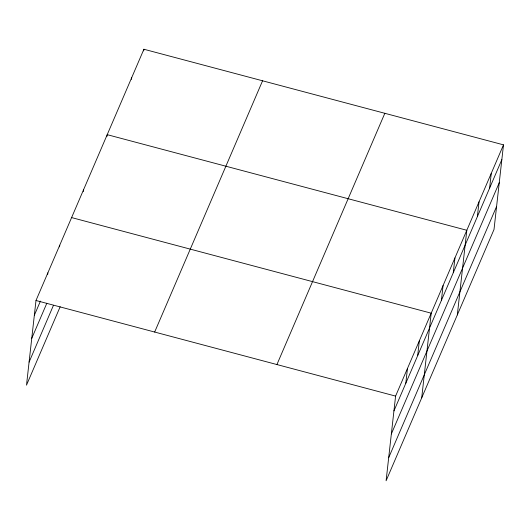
<?xml version="1.0" encoding="UTF-8"?>
<svg xmlns="http://www.w3.org/2000/svg" width="530" height="530" viewBox="0 0 530 530"><rect width="100%" height="100%" fill="white"/><g stroke="black" fill="none" stroke-linecap="round" stroke-linejoin="round"><path stroke-width="0.79" d="M503.5 144.849L395.592 396.102L386.098 480.756L494.006 229.503L503.5 144.849L143.902 49.244L35.994 300.497L26.5 385.151L60.181 306.724M47.68 274.5L47.866 272.857M59.552 246.867L59.738 245.218M83.289 191.588L83.475 189.945M107.027 136.316L107.212 134.666L466.811 230.272L457.317 314.933M131.486 79.361L131.672 77.718M143.716 50.887L143.902 49.244M405.801 383.269L407.464 368.463M417.673 355.637L419.336 340.823M421.708 397.844L431.201 313.184L71.603 217.578M441.41 300.358L443.073 285.551M453.283 272.718L454.945 257.911M477.378 216.604L479.041 201.798M489.607 188.13L491.27 173.323M34.337 315.304L40.432 301.113M31.747 338.352L46.826 303.246M29.084 362.103L53.464 305.333M154.661 332.045L262.569 80.792M276.925 364.547L384.833 113.301M393.936 410.909L501.837 159.656M391.345 433.957L499.253 182.704M388.682 457.708L496.59 206.455M35.994 300.497L395.592 396.102"/></g></svg>
